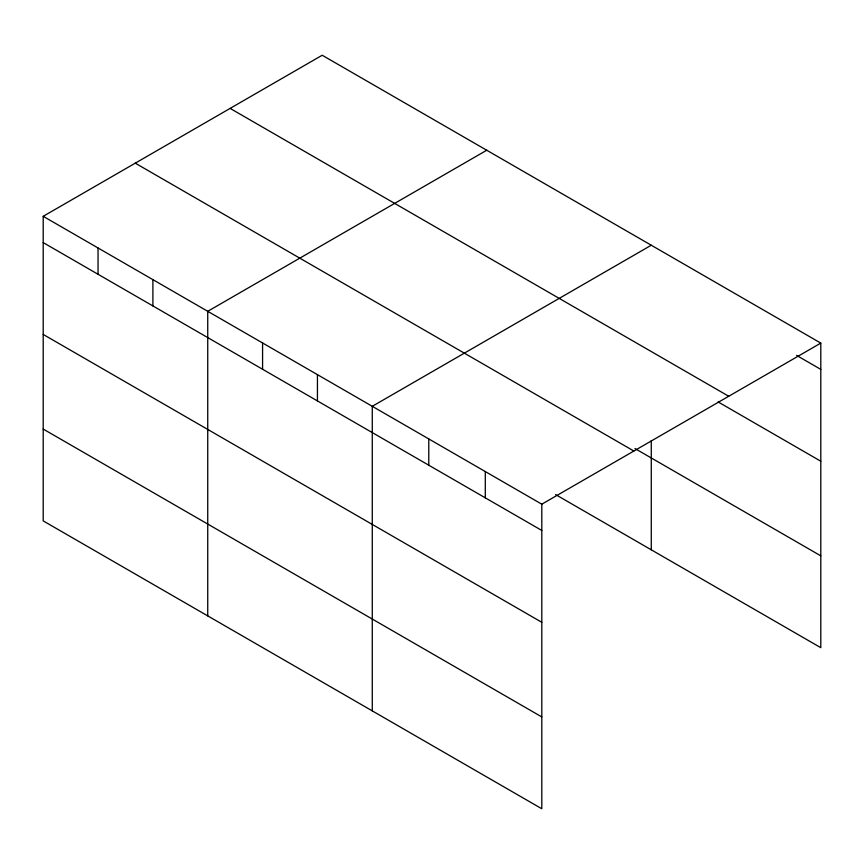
<?xml version="1.0" encoding="UTF-8"?>
<svg xmlns="http://www.w3.org/2000/svg" width="864" height="864" viewBox="0 0 864 864"><rect width="100%" height="100%" fill="white"/><g stroke="black" fill="none" stroke-linecap="round" stroke-linejoin="round"><path stroke-width="1.3" d="M43.2 216.313L541.804 504.187L541.804 808.758L43.2 520.895L43.2 216.313L322.196 55.242L820.8 343.105L820.8 647.687L555.584 494.564M486.734 150.239L207.738 311.31L207.738 615.892M651.272 245.236L372.276 406.307L372.276 710.888M541.804 504.187L820.8 343.105M796.586 355.406L820.8 369.392M230.126 108.4L728.73 396.263M718.168 401.965L820.8 461.225M634.943 448.535L820.8 555.844M135.27 163.166L633.874 451.03M43.2 242.6L541.804 530.464M43.2 334.433L541.804 622.307M43.2 429.062L541.804 716.926M651.272 440.651L651.272 549.806M485.298 471.56L485.298 497.837M428.782 438.934L428.782 465.221M317.434 374.641L317.434 400.928M262.58 342.976L262.58 369.263M152.896 279.644L152.896 305.932M98.042 247.979L98.042 274.266"/></g></svg>
